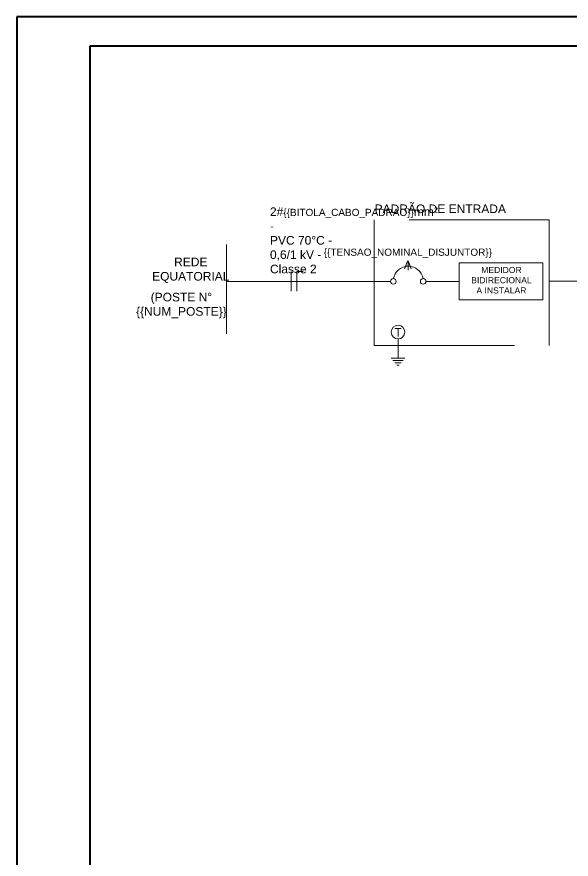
# Model space of a CAD drawing. Header units: centimetres. Extents: x -1416 to 19908, y -7962 to 7254.
# Drawn here: x -737.3 to -547.6, y -1050.8 to -762.6 of the extents above; entities that cross this region are included whole.
import ezdxf

# ---------------------------------------------------------------- set-up
doc = ezdxf.new("R2010")
doc.units = ezdxf.units.CM
doc.linetypes.add('ACAD_ISO03W100', pattern=[30, 12, -18])
doc.layers.get('0').update_dxf_attribs({"color": 4, "lineweight": 18})
for name, color, linetype, lineweight in [('LINHA DE CHAMADA', 1, 'Continuous', 18), ('PRANCHA EXT', 7, 'Continuous', 40), ('PRANCHA INT', 7, 'Continuous', 40), ('TXT-02', 7, 'Continuous', 20), ('WY-ELE-DIAGRAMA', 2, 'Continuous', 18)]:
    doc.layers.add(name, color=color, linetype=linetype, lineweight=lineweight)
doc.styles.add('arial', font='arial.ttf')
doc.styles.add('STANDARD-0.1', font='arial.ttf', dxfattribs={"height": 0.1})

msp = doc.modelspace()

# ---------------------------------------------------------------- linework, layer by layer
at = {"color": 7, "lineweight": 9}
for p, q in [((-643.42, -849.8), (-643.42, -856.48)), ((-643.42, -849.8), (-643.42, -856.48)), ((-641.51, -849.8), (-641.51, -856.48)), ((-641.51, -849.8), (-641.51, -856.48)), ((-641.51, -849.8), (-639.24, -849.8)), ((-606.82, -872.81), (-606.82, -879.35)), ((-606.82, -879.35), (-609.19, -879.35)), ((-606.82, -880.16), (-608.54, -880.16)), ((-606.82, -880.96), (-607.9, -880.96)), ((-606.82, -881.77), (-607.26, -881.77)), ((-606.82, -879.35), (-604.45, -879.35)), ((-606.82, -880.16), (-605.09, -880.16)), ((-606.82, -880.96), (-605.73, -880.96)), ((-606.82, -881.77), (-606.38, -881.77))]:
    msp.add_line(p, q, dxfattribs=at)
at = {"color": 7, "lineweight": 20}
msp.add_line((-430.51, -853.21), (-555.03, -853.1), dxfattribs=at)
at = {"color": 7, "linetype": 'ACAD_ISO03W100', "lineweight": 9, "ltscale": 4}
msp.add_lwpolyline([(-614.94, -832.02), (-614.94, -875.09), (-555.03, -875.09), (-555.03, -832.02)], close=True, dxfattribs=at)
at = {"color": 7, "linetype": 'Continuous', "lineweight": 9}
for centre in [(-608.4, -853.14), (-598.22, -853.14)]:
    msp.add_circle(centre, 0.954, dxfattribs=at)
at = {"color": 7, "lineweight": 9}
msp.add_circle((-606.82, -870.47), 2.34, dxfattribs=at)
msp.add_arc((-603.31, -853.14), 5.18, 10.6197, 170.8415, dxfattribs=at)
at = {"layer": 'LINHA DE CHAMADA', "color": 7, "lineweight": 9}
for p, q in [((-665.55, -840.46), (-665.55, -871.13)), ((-609.35, -853.14), (-665.55, -853.14)), ((-597.27, -853.14), (-585.84, -853.14))]:
    msp.add_line(p, q, dxfattribs=at)
msp.add_lwpolyline([(-557.29, -846.8), (-585.84, -846.8), (-585.84, -859.48), (-557.29, -859.48)], close=True, dxfattribs=at)
at = {"layer": 'PRANCHA EXT'}
for p, q in [((103.7, -762.63), (-737.3, -762.63)), ((-737.3, -762.63), (-737.3, -1356.63))]:
    msp.add_line(p, q, dxfattribs=at)
at = {"layer": 'PRANCHA INT'}
for p, q in [((93.7, -772.63), (-712.3, -772.63)), ((-712.3, -772.63), (-712.3, -1346.63))]:
    msp.add_line(p, q, dxfattribs=at)
at = {"layer": 'WY-ELE-DIAGRAMA', "color": 7, "lineweight": 9}
msp.add_line((-603.31, -846.66), (-603.31, -849.27), dxfattribs=at)

# ---------------------------------------------------------------- texts
at = {"layer": 'TXT-02', "color": 7, "lineweight": 9}
for s, insert, char_height, width, attachment_point, style in [('{PADRÃO DE ENTRADA}', (-569.87, -826.83), 2.94, 47.3191, 3, 'STANDARD-0.1'), ('2#{\\H0.83333x;\\C256;\\{\\{BITOLA_CABO_PADRAO\\}\\}}mm² -\\PPVC 70°C -\\P0,6/1 kV - \\PClasse 2', (-650.65, -827.82), 2.94, 24.7378, 1, 'arial'), ('\\P{\\H0.83333x;\\C256;\\{\\{TENSAO_NOMINAL_DISJUNTOR\\}\\}} A', (-603.45, -837.02), 2.94, 18.9536, 2, 'STANDARD-0.1'), ('MEDIDOR BIDIRECIONAL \\PA INSTALAR', (-571.42, -852.74), 2.1, 30.6165, 5, 'STANDARD-0.1'), ('{T}', (-606.8, -869.12), 2.94, 18.9536, 2, 'STANDARD-0.1')]:
    msp.add_mtext(s, dxfattribs=dict(at, insert=insert, char_height=char_height, width=width, attachment_point=attachment_point, style=style))
at = {"layer": 'TXT-02', "color": 7, "lineweight": 9, "insert": (-677.76, -845.02), "char_height": 2.94, "attachment_point": 2, "style": 'STANDARD-0.1'}
msp.add_mtext('REDE\\PEQUATORIAL', dxfattribs=at)
at = {"layer": 'TXT-02', "color": 6, "lineweight": 9, "insert": (-680.97, -857.04), "char_height": 4, "width": 50, "attachment_point": 2, "style": 'STANDARD-0.1'}
msp.add_mtext('{\\H0.735x;\\C256;(POSTE N° \\P\\{\\{NUM_POSTE\\}\\}}', dxfattribs=at)

doc.saveas('drawing.dxf')
